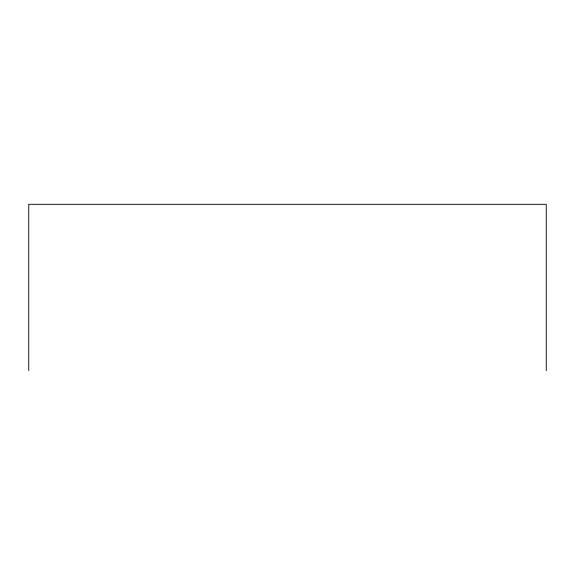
<?xml version="1.0" encoding="UTF-8"?>
<svg xmlns="http://www.w3.org/2000/svg" width="575" height="575" viewBox="0 0 575 575"><rect width="100%" height="100%" fill="white"/><g stroke="black" fill="none" stroke-linecap="round" stroke-linejoin="round"><path stroke-width="0.86" d="M546.25 370.688L546.25 204.312L28.75 204.312L28.75 370.688"/></g></svg>
